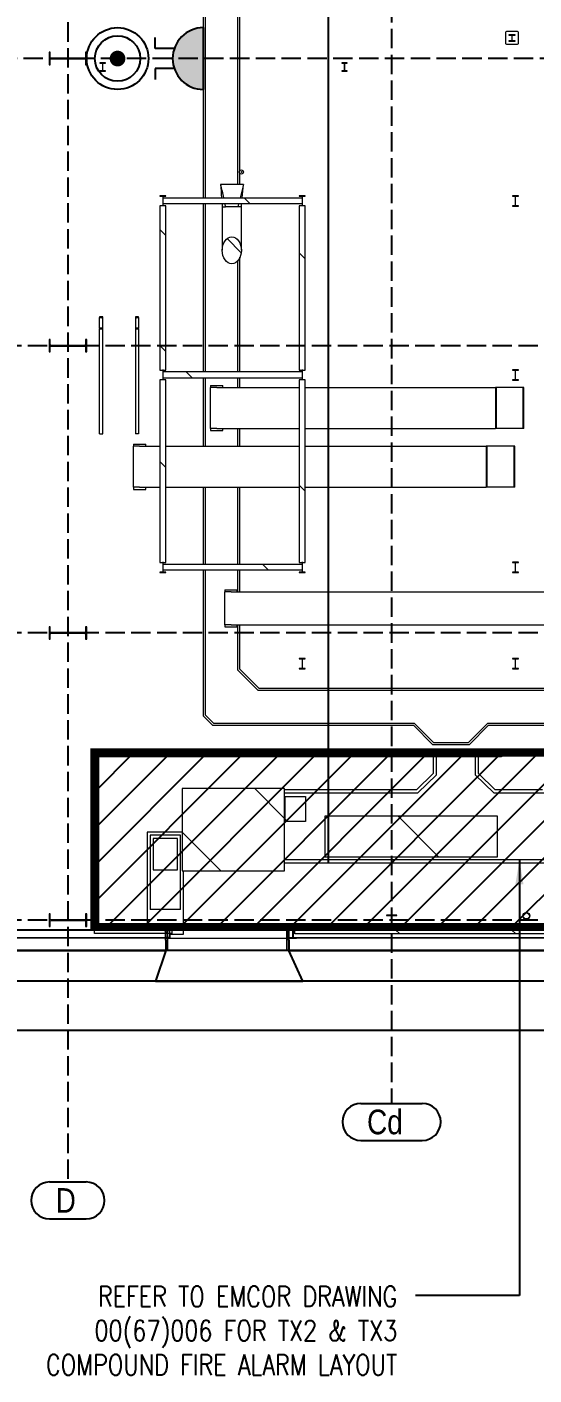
# Model space of a CAD drawing. Header units: millimetres. Extents: x 91119 to 792617, y 23924 to 150567.
# Drawn here: x 656303 to 668678, y 23949 to 56806 of the extents above; entities that cross this region are included whole.
import ezdxf

# ---------------------------------------------------------------- set-up
doc = ezdxf.new("R2010")
doc.units = ezdxf.units.MM
doc.header["$LTSCALE"] = 100
for name, pattern in [('121217 IES and EMR$0$XKITLINE00', [0]), ('121217 IES and EMR$0$XKITLINE03', [6.299213, 4.724409, -1.574803]), ('DASHED', [19.05, 12.7, -6.35])]:
    doc.linetypes.add(name, pattern=pattern)
doc.layers.add('121217 IES and EMR$0$G3 Fab Prts-22 Door-Plan', color=7, linetype='Continuous', lineweight=5)
for name, color, linetype in [('121217 IES and EMR$0$grid', 8, 'Continuous'), ('121217 IES and EMR$0$layout', 8, 'Continuous'), ('121217 IES and EMR$0$Xref', 8, 'Continuous'), ('FA', 1, 'Continuous'), ('Fire Alarm', 1, 'Continuous'), ('Text', 7, 'Continuous')]:
    doc.layers.add(name, color=color, linetype=linetype)
doc.styles.add('121217 IES and EMR$0$CENTURY_GOTHIC', font='GOTHIC.TTF')
doc.styles.add('ROMANS', font='romans.shx', dxfattribs={"width": 0.8, "height": 2.5})
doc.styles.get("Standard").update_dxf_attribs({"font": '', "width": 0.9, "height": 2.5})
doc.styles.get('Standard').set_extended_font_data('@Arial Unicode MS')
doc.dimstyles.new('1-100', dxfattribs={"dimtxt": 250, "dimasz": 250, "dimexe": 10, "dimexo": 10, "dimgap": 10, "dimtad": 0, "dimtih": 1, "dimtoh": 1, "dimzin": 0, "dimdsep": 46, "dimtxsty": 'Standard', "dimcen": 0.09, "dimclrd": 256, "dimclre": 256, "dimclrt": 256, "dimadec": 0, "dimazin": 0, "dimtfac": 1, "dimtofl": 0, "dimtmove": 0, "dimatfit": 3, "dimfxl": 0, "dimtolj": 1, "dimtzin": 0, "dimarcsym": 0})

# ---------------------------------------------------------------- blocks, each defined once
blk = doc.blocks.new('121217 IES and EMR$0$Group-168-1')
at = {"layer": '121217 IES and EMR$0$G3 Fab Prts-22 Door-Plan', "color": 7, "linetype": 'Continuous', "lineweight": 5, "transparency": 33554687}
for p, q in [((-1500, 250.5), (-1500, -250.5)), ((1500, 250.5), (1500, -250.5))]:
    blk.add_line(p, q, dxfattribs=at)
blk = doc.blocks.new('121217 IES and EMR$0$Group-169-1')
at = {"layer": '121217 IES and EMR$0$G3 Fab Prts-22 Door-Plan', "color": 7, "linetype": 'Continuous', "lineweight": 5, "transparency": 33554687, "flags": 128}
for points in [[(-1500, 250.5), (-1458, 250.5), (-1458, -250.5), (-1500, -250.5)], [(1458, 250.5), (1500, 250.5), (1500, -250.5), (1458, -250.5)]]:
    blk.add_lwpolyline(points, close=True, dxfattribs=at)

msp = doc.modelspace()

# ---------------------------------------------------------------- hatches: boundary and pattern name
h = msp.add_hatch()
h.set_pattern_fill('ANSI31', color=256, scale=200, style=0)
h.set_pattern_definition([(45, (358412.2, 5332.6), (-449.0128, 449.0128), [])])
h.paths.add_polyline_path([(657952, 39120), (678600, 39120), (678600, 34870), (657952, 34870)])
at = {"layer": 'Fire Alarm'}
h = msp.add_hatch(color=256, dxfattribs=at)
edge = h.paths.add_edge_path()
edge.add_line((660611, 55284), (660611, 56789))
edge.add_arc((660611, 56036), 753, 450, 630)

# ---------------------------------------------------------------- linework, layer by layer
at = {"const_width": 200}
msp.add_lwpolyline([(657952, 39120), (678600, 39120), (678600, 34870), (657952, 34870)], close=True, dxfattribs=at)
at = {"layer": '121217 IES and EMR$0$grid', "linetype": '121217 IES and EMR$0$XKITLINE03'}
for p, q in [((665202, 144949), (665202, 30568)), ((657302, 121801), (657302, 28655)), ((768187, 56036), (614302, 56036)), ((790973, 49036), (614302, 49036)), ((790973, 42036), (614302, 42036)), ((790973, 35036), (614302, 35036))]:
    msp.add_line(p, q, dxfattribs=at)
at = {"layer": '121217 IES and EMR$0$grid', "linetype": '121217 IES and EMR$0$XKITLINE00'}
for p, q in [((664452, 30568), (665951, 30568)), ((664452, 29668), (665951, 29668)), ((656854, 28655), (657749, 28655)), ((656854, 27755), (657749, 27755))]:
    msp.add_line(p, q, dxfattribs=at)
for centre, start, end in [((664452, 30118), 90, 270), ((665951, 30118), 270, 90), ((656854, 28205), 90, 270), ((657749, 28205), 270, 90)]:
    msp.add_arc(centre, 450, start, end, dxfattribs=at)
at = {"layer": '121217 IES and EMR$0$layout', "linetype": 'Continuous', "lineweight": 5, "transparency": 33554687}
for p, q in [((617162, 34615), (659690, 34615)), ((659690, 34800), (659732, 34800)), ((659732, 34800), (659732, 34299)), ((662690, 34800), (662648, 34800)), ((662648, 34800), (662648, 34299)), ((662690, 34615), (673830, 34615)), ((659690, 34299), (659732, 34299)), ((662690, 34299), (662648, 34299))]:
    msp.add_line(p, q, dxfattribs=at)
at = {"layer": '121217 IES and EMR$0$layout', "transparency": 33554687}
for p, q in [((617347, 34800), (659690, 34800)), ((662690, 34800), (673830, 34800)), ((786669, 34299), (616846, 34299)), ((616846, 34299), (659690, 34299)), ((662690, 34299), (673830, 34299)), ((787419, 33549), (616096, 33549)), ((697392, 33549), (616096, 33549)), ((788619, 32349), (614896, 32349))]:
    msp.add_line(p, q, dxfattribs=at)
at = {"layer": '121217 IES and EMR$0$layout'}
for p, q in [((659690, 34550), (659690, 34800)), ((659690, 34800), (659690, 34800)), ((659690, 34800), (659690, 34800)), ((659690, 34550), (659690, 34299)), ((662690, 34550), (662690, 34800)), ((662690, 34800), (662690, 34800)), ((662690, 34800), (662690, 34800)), ((662690, 34550), (662690, 34299)), ((786669, 34299), (616846, 34299)), ((659689, 34299), (659439, 33549)), ((662690, 34299), (659689, 34299)), ((659690, 34299), (659690, 34299)), ((659690, 34299), (659690, 34299)), ((663038, 33549), (662690, 34299)), ((662690, 34299), (662690, 34299)), ((662690, 34299), (662690, 34299)), ((659439, 33549), (663038, 33549))]:
    msp.add_line(p, q, dxfattribs=at)
at = {"layer": '121217 IES and EMR$0$Xref', "linetype": 'Continuous', "lineweight": 20}
for p, q in [((660602, 58599), (660602, 52639)), ((660652, 58599), (660652, 52639)), ((661452, 52963), (661452, 58599)), ((661502, 53307), (661502, 58599)), ((667984, 56675), (667984, 56405)), ((668274, 56695), (668004, 56695)), ((668062, 56618), (668062, 56609)), ((668215, 56618), (668062, 56618)), ((668062, 56609), (668128, 56609)), ((668136, 56601), (668136, 56478)), ((668142, 56478), (668142, 56601)), ((668150, 56609), (668215, 56609)), ((668215, 56609), (668215, 56618)), ((668294, 56405), (668294, 56675)), ((668004, 56385), (668274, 56385)), ((668062, 56470), (668062, 56461)), ((668128, 56470), (668062, 56470)), ((668062, 56461), (668215, 56461)), ((668215, 56470), (668150, 56470)), ((668215, 56461), (668215, 56470)), ((658085, 55932), (658085, 55924)), ((658218, 55932), (658085, 55932)), ((658085, 55924), (658141, 55924)), ((658149, 55916), (658149, 55744)), ((658155, 55744), (658155, 55916)), ((658162, 55924), (658218, 55924)), ((658218, 55924), (658218, 55932)), ((663985, 55932), (663985, 55924)), ((664118, 55932), (663985, 55932)), ((663985, 55924), (664041, 55924)), ((664049, 55916), (664049, 55744)), ((664055, 55744), (664055, 55916)), ((664062, 55924), (664118, 55924)), ((664118, 55924), (664118, 55932)), ((658085, 55736), (658085, 55728)), ((658141, 55736), (658085, 55736)), ((658085, 55728), (658218, 55728)), ((658218, 55736), (658162, 55736)), ((658218, 55728), (658218, 55736)), ((663985, 55736), (663985, 55728)), ((664041, 55736), (663985, 55736)), ((663985, 55728), (664118, 55728)), ((664118, 55736), (664062, 55736)), ((664118, 55728), (664118, 55736)), ((661502, 52963), (661502, 53236)), ((661589, 52963), (661027, 52963)), ((661589, 52963), (661504, 52639)), ((659549, 52692), (659549, 52683)), ((659695, 52692), (659549, 52692)), ((659549, 52683), (659611, 52683)), ((659619, 52676), (659619, 52457)), ((659625, 52639), (659625, 52676)), ((659625, 52639), (663019, 52639)), ((659632, 52683), (659695, 52683)), ((659695, 52683), (659695, 52692)), ((662949, 52692), (662949, 52683)), ((663095, 52692), (662949, 52692)), ((662949, 52683), (663011, 52683)), ((663019, 52676), (663019, 52639)), ((663025, 52457), (663025, 52676)), ((663032, 52683), (663095, 52683)), ((663095, 52683), (663095, 52692)), ((668149, 52692), (668149, 52683)), ((668295, 52692), (668149, 52692)), ((668149, 52683), (668211, 52683)), ((668219, 52676), (668219, 52457)), ((668225, 52457), (668225, 52676)), ((668232, 52683), (668295, 52683)), ((668295, 52683), (668295, 52692)), ((659549, 52449), (659549, 48443)), ((659611, 52449), (659549, 52449)), ((659625, 52457), (659625, 52493)), ((663019, 52493), (659625, 52493)), ((659695, 52449), (659632, 52449)), ((659695, 48443), (659695, 52449)), ((660602, 52493), (660602, 48399)), ((660652, 52493), (660652, 48399)), ((661069, 52418), (661148, 52418)), ((661069, 52418), (661069, 51884)), ((661446, 52418), (661148, 52418)), ((661466, 52493), (661446, 52418)), ((661535, 52418), (661446, 52418)), ((661535, 51884), (661535, 52418)), ((662949, 52449), (662949, 48443)), ((663011, 52449), (662949, 52449)), ((663019, 52493), (663019, 52457)), ((663095, 52449), (663032, 52449)), ((663095, 48443), (663095, 52449)), ((668149, 52449), (668149, 52441)), ((668211, 52449), (668149, 52449)), ((668149, 52441), (668295, 52441)), ((668295, 52449), (668232, 52449)), ((668295, 52441), (668295, 52449)), ((661069, 51884), (661069, 51601)), ((661069, 51601), (661069, 51362)), ((661535, 51601), (661535, 51884)), ((661535, 51362), (661535, 51601)), ((661452, 48399), (661452, 51110)), ((661502, 48399), (661502, 51193)), ((658077, 49740), (658077, 49723)), ((658152, 49740), (658077, 49740)), ((658077, 49465), (658077, 49723)), ((658077, 49723), (658134, 49723)), ((658146, 49703), (658146, 49484)), ((658152, 49448), (658152, 49740)), ((659027, 49740), (658952, 49740)), ((658952, 49740), (658952, 49448)), ((658958, 49484), (658958, 49703)), ((658970, 49723), (659027, 49723)), ((659027, 49723), (659027, 49740)), ((659027, 49723), (659027, 49465)), ((658134, 49465), (658077, 49465)), ((658077, 49465), (658077, 49448)), ((658077, 46888), (658077, 49448)), ((658077, 49448), (658152, 49448)), ((658152, 46888), (658152, 49448)), ((658952, 49448), (658952, 46888)), ((658952, 49448), (659027, 49448)), ((659027, 49465), (658970, 49465)), ((659027, 49448), (659027, 49465)), ((659027, 49448), (659027, 46888)), ((659549, 48443), (659611, 48443)), ((659619, 48436), (659619, 48217)), ((659625, 48399), (659625, 48436)), ((663019, 48399), (659625, 48399)), ((659632, 48443), (659695, 48443)), ((662949, 48443), (663011, 48443)), ((663019, 48436), (663019, 48399)), ((663025, 48217), (663025, 48436)), ((663032, 48443), (663095, 48443)), ((668295, 48452), (668149, 48452)), ((668149, 48452), (668149, 48443)), ((668149, 48443), (668211, 48443)), ((668219, 48436), (668219, 48217)), ((668225, 48217), (668225, 48436)), ((668232, 48443), (668295, 48443)), ((668295, 48443), (668295, 48452)), ((659611, 48209), (659549, 48209)), ((659549, 48209), (659549, 43753)), ((659625, 48253), (663019, 48253)), ((659625, 48217), (659625, 48253)), ((659695, 48209), (659632, 48209)), ((659695, 43753), (659695, 48209)), ((660602, 48253), (660602, 46586)), ((660652, 48253), (660652, 46586)), ((660935, 48019), (660776, 48019)), ((660776, 48019), (660776, 47019)), ((660785, 48069), (660785, 48019)), ((660785, 48069), (661085, 48069)), ((660935, 48019), (662429, 48019)), ((661085, 48019), (661085, 48069)), ((661452, 48019), (661452, 48253)), ((661502, 48019), (661502, 48253)), ((662429, 48019), (662949, 48019)), ((662949, 48209), (662949, 43753)), ((663011, 48209), (662949, 48209)), ((663019, 48253), (663019, 48217)), ((663095, 48209), (663032, 48209)), ((663095, 43753), (663095, 48209)), ((663095, 48019), (667734, 48019)), ((667752, 48019), (667734, 48019)), ((667734, 48019), (667734, 47019)), ((668013, 48019), (667752, 48019)), ((667752, 48019), (667752, 47019)), ((668415, 48019), (668013, 48019)), ((668149, 48209), (668149, 48201)), ((668211, 48209), (668149, 48209)), ((668149, 48201), (668295, 48201)), ((668295, 48209), (668232, 48209)), ((668295, 48201), (668295, 48209)), ((668432, 48019), (668415, 48019)), ((668415, 47019), (668415, 48019)), ((668432, 47019), (668432, 48019)), ((660935, 47019), (660776, 47019)), ((660785, 47019), (660785, 46969)), ((660935, 47019), (662429, 47019)), ((661085, 46969), (661085, 47019)), ((661452, 46586), (661452, 47019)), ((661502, 46586), (661502, 47019)), ((662429, 47019), (662949, 47019)), ((663095, 47019), (667734, 47019)), ((667752, 47019), (667734, 47019)), ((668013, 47019), (667752, 47019)), ((668415, 47019), (668013, 47019)), ((668432, 47019), (668415, 47019)), ((658077, 46888), (658152, 46888)), ((659027, 46888), (658952, 46888)), ((660785, 46969), (661085, 46969)), ((659052, 46586), (658894, 46586)), ((658894, 46586), (658894, 45586)), ((658902, 46636), (658902, 46586)), ((658902, 46636), (659202, 46636)), ((659052, 46586), (659549, 46586)), ((659202, 46586), (659202, 46636)), ((659695, 46586), (662296, 46586)), ((662296, 46586), (662949, 46586)), ((663095, 46586), (667509, 46586)), ((667527, 46586), (667509, 46586)), ((667881, 46586), (667509, 46586)), ((667509, 46586), (667509, 45586)), ((667527, 46586), (667527, 45586)), ((668194, 46586), (667881, 46586)), ((668211, 46586), (668194, 46586)), ((668194, 45586), (668194, 46586)), ((668211, 45586), (668211, 46586)), ((659052, 45586), (658894, 45586)), ((658902, 45586), (658902, 45536)), ((658902, 45536), (659202, 45536)), ((659052, 45586), (659549, 45586)), ((659202, 45536), (659202, 45586)), ((659695, 45586), (662296, 45586)), ((660602, 45586), (660602, 43709)), ((660652, 45586), (660652, 43709)), ((661452, 43709), (661452, 45586)), ((661502, 43709), (661502, 45586)), ((662296, 45586), (662949, 45586)), ((663095, 45586), (667509, 45586)), ((667527, 45586), (667509, 45586)), ((667881, 45586), (667527, 45586)), ((668194, 45586), (667881, 45586)), ((668211, 45586), (668194, 45586)), ((659549, 43753), (659611, 43753)), ((659619, 43746), (659619, 43527)), ((659625, 43709), (659625, 43746)), ((659625, 43709), (663019, 43709)), ((659632, 43753), (659695, 43753)), ((662949, 43753), (663011, 43753)), ((663019, 43746), (663019, 43709)), ((663025, 43527), (663025, 43746)), ((663032, 43753), (663095, 43753)), ((668295, 43762), (668149, 43762)), ((668149, 43762), (668149, 43753)), ((668149, 43753), (668211, 43753)), ((668219, 43746), (668219, 43527)), ((668225, 43527), (668225, 43746)), ((668232, 43753), (668295, 43753)), ((668295, 43753), (668295, 43762)), ((659611, 43519), (659549, 43519)), ((659549, 43519), (659549, 43511)), ((659549, 43511), (659695, 43511)), ((663019, 43563), (659625, 43563)), ((659625, 43527), (659625, 43563)), ((659695, 43519), (659632, 43519)), ((659695, 43511), (659695, 43519)), ((660602, 43563), (660602, 40019)), ((660652, 43563), (660652, 40040)), ((661452, 43037), (661452, 43563)), ((661502, 43037), (661502, 43563)), ((662949, 43519), (662949, 43511)), ((663011, 43519), (662949, 43519)), ((662949, 43511), (663095, 43511)), ((663019, 43563), (663019, 43527)), ((663095, 43519), (663032, 43519)), ((663095, 43511), (663095, 43519)), ((668149, 43519), (668149, 43511)), ((668211, 43519), (668149, 43519)), ((668149, 43511), (668295, 43511)), ((668295, 43519), (668232, 43519)), ((668295, 43511), (668295, 43519)), ((661135, 43087), (661135, 43037)), ((661135, 43087), (661435, 43087)), ((661435, 43037), (661435, 43087)), ((661285, 43037), (661126, 43037)), ((661126, 43037), (661126, 42237)), ((661285, 43037), (677787, 43037)), ((661285, 42237), (661126, 42237)), ((661135, 42237), (661135, 42187)), ((661135, 42187), (661435, 42187)), ((661285, 42237), (677787, 42237)), ((661435, 42187), (661435, 42237)), ((661452, 41133), (661452, 42237)), ((661502, 41154), (661502, 42237)), ((662949, 41412), (662949, 41403)), ((663095, 41412), (662949, 41412)), ((662949, 41403), (663011, 41403)), ((663032, 41403), (663095, 41403)), ((663095, 41403), (663095, 41412)), ((668149, 41412), (668149, 41403)), ((668295, 41412), (668149, 41412)), ((668149, 41403), (668211, 41403)), ((668232, 41403), (668295, 41403)), ((668295, 41403), (668295, 41412)), ((661948, 40636), (661452, 41133)), ((661969, 40686), (661502, 41154)), ((662949, 41169), (662949, 41161)), ((663011, 41169), (662949, 41169)), ((662949, 41161), (663095, 41161)), ((663019, 41396), (663019, 41177)), ((663025, 41177), (663025, 41396)), ((663095, 41169), (663032, 41169)), ((663095, 41161), (663095, 41169)), ((668149, 41169), (668149, 41161)), ((668211, 41169), (668149, 41169)), ((668149, 41161), (668295, 41161)), ((668219, 41396), (668219, 41177)), ((668225, 41177), (668225, 41396)), ((668295, 41169), (668232, 41169)), ((668295, 41161), (668295, 41169)), ((679007, 40636), (661948, 40636)), ((678981, 40686), (661969, 40686)), ((660602, 40019), (660835, 39786)), ((660652, 40040), (660855, 39836)), ((660835, 39786), (665734, 39786)), ((660855, 39836), (665755, 39836)), ((665734, 39786), (666201, 39320)), ((665755, 39836), (666222, 39370)), ((667081, 39370), (667548, 39836)), ((667102, 39320), (667569, 39786)), ((667548, 39836), (668950, 39836)), ((667569, 39786), (668929, 39786)), ((657952, 39120), (667882, 39120)), ((657952, 34709), (657952, 39120)), ((666201, 39320), (667102, 39320)), ((666222, 39370), (667081, 39370)), ((667882, 39120), (667882, 39020)), ((667882, 39020), (658052, 39020)), ((658052, 39020), (658052, 34809)), ((666218, 39020), (666218, 38609)), ((666293, 38577), (666293, 39020)), ((667243, 39020), (667243, 38576)), ((667318, 38608), (667318, 39020)), ((666218, 38609), (665810, 38216)), ((665840, 38141), (666293, 38577)), ((667243, 38576), (667695, 38141)), ((667725, 38216), (667318, 38608)), ((662589, 38241), (660094, 38241)), ((660094, 38241), (660094, 36241)), ((662589, 36241), (662589, 38241)), ((665810, 38216), (662589, 38216)), ((662589, 38141), (665840, 38141)), ((667695, 38141), (668917, 38141)), ((668887, 38216), (667725, 38216)), ((662603, 37444), (662603, 38054)), ((662603, 38054), (663103, 38054)), ((663103, 38054), (663103, 37444)), ((663577, 37575), (667780, 37575)), ((663577, 36575), (663577, 37575)), ((667780, 37575), (667780, 36575)), ((659237, 37180), (659237, 34808)), ((660094, 37180), (659237, 37180)), ((663103, 37444), (662603, 37444)), ((660052, 37105), (659312, 37105)), ((659312, 37105), (659312, 35296)), ((659384, 37030), (659384, 36259)), ((659977, 37030), (659384, 37030)), ((659977, 36259), (659977, 37030)), ((660052, 35296), (660052, 37105)), ((674053, 36510), (662589, 36510)), ((667780, 36575), (663577, 36575)), ((659384, 36259), (659977, 36259)), ((660094, 36241), (662589, 36241)), ((660127, 34697), (660127, 36241)), ((662589, 36435), (674053, 36435)), ((660052, 35296), (659312, 35296)), ((659702, 34596), (617162, 34596)), ((617362, 34796), (657952, 34796)), ((659842, 34707), (657952, 34709)), ((658052, 34809), (659842, 34807)), ((659792, 34707), (659792, 34596)), ((659792, 34697), (660127, 34697)), ((659792, 34596), (659792, 34596)), ((659792, 34596), (662792, 34596)), ((659842, 34807), (659842, 34707)), ((662842, 34706), (662842, 34806)), ((662842, 34806), (673844, 34799)), ((673844, 34699), (662842, 34706)), ((673842, 34596), (662882, 34596))]:
    msp.add_line(p, q, dxfattribs=at)
at = {"layer": '121217 IES and EMR$0$Xref', "linetype": 'Continuous', "lineweight": 15}
for p, q in [((656843, 56189), (656843, 55884)), ((656870, 56189), (656843, 56189)), ((656870, 56064), (656870, 56189)), ((657733, 56189), (657733, 56064)), ((657761, 56189), (657733, 56189)), ((657761, 55884), (657761, 56189)), ((656843, 55884), (656870, 55884)), ((656870, 55884), (656870, 56009)), ((657714, 56045), (656890, 56045)), ((656890, 56028), (657714, 56028)), ((657733, 56009), (657733, 55884)), ((657733, 55884), (657761, 55884)), ((656843, 49189), (656843, 48884)), ((656870, 49189), (656843, 49189)), ((656870, 49064), (656870, 49189)), ((656870, 48884), (656870, 49009)), ((657714, 49045), (656890, 49045)), ((656890, 49028), (657714, 49028)), ((657733, 49189), (657733, 49064)), ((657761, 49189), (657733, 49189)), ((657733, 49009), (657733, 48884)), ((657761, 48884), (657761, 49189)), ((656843, 48884), (656870, 48884)), ((657733, 48884), (657761, 48884)), ((656843, 42189), (656843, 41884)), ((656870, 42189), (656843, 42189)), ((656870, 42064), (656870, 42189)), ((657733, 42189), (657733, 42064)), ((657761, 42189), (657733, 42189)), ((657761, 41884), (657761, 42189)), ((656843, 41884), (656870, 41884)), ((656870, 41884), (656870, 42009)), ((657714, 42045), (656890, 42045)), ((656890, 42028), (657714, 42028)), ((657733, 42009), (657733, 41884)), ((657733, 41884), (657761, 41884)), ((656843, 35189), (656843, 34884)), ((656870, 35189), (656843, 35189)), ((656870, 35064), (656870, 35189)), ((657733, 35189), (657733, 35064)), ((657761, 35189), (657733, 35189)), ((657761, 34884), (657761, 35189)), ((665073, 35161), (665073, 35149)), ((665331, 35161), (665073, 35161)), ((665331, 35149), (665331, 35161)), ((656843, 34884), (656870, 34884)), ((656870, 34884), (656870, 35009)), ((657714, 35045), (656890, 35045)), ((656890, 35028), (657714, 35028)), ((657733, 35009), (657733, 34884)), ((657733, 34884), (657761, 34884)), ((665073, 35149), (665183, 35149)), ((665073, 34924), (665073, 34912)), ((665183, 34924), (665073, 34924)), ((665073, 34912), (665331, 34912)), ((665196, 35137), (665196, 34936)), ((665208, 34936), (665208, 35137)), ((665220, 35149), (665331, 35149)), ((665331, 34924), (665220, 34924)), ((665331, 34912), (665331, 34924)), ((659702, 34796), (659702, 34782)), ((659792, 34796), (659702, 34796)), ((659702, 34782), (659773, 34782)), ((659702, 34610), (659702, 34596)), ((659773, 34610), (659702, 34610)), ((659702, 34596), (659792, 34596)), ((659785, 34770), (659785, 34622)), ((659792, 34596), (659792, 34796)), ((662792, 34796), (662882, 34796)), ((662792, 34596), (662792, 34796)), ((662792, 34596), (662882, 34596)), ((662799, 34770), (662799, 34622)), ((662882, 34782), (662811, 34782)), ((662811, 34610), (662882, 34610)), ((662882, 34796), (662882, 34782)), ((662882, 34610), (662882, 34596))]:
    msp.add_line(p, q, dxfattribs=at)
at = {"layer": '121217 IES and EMR$0$Xref', "linetype": 'Continuous', "lineweight": 0}
for p, q in [((657566, 56045), (657549, 56028)), ((664049, 55854), (664055, 55848)), ((661606, 52639), (661753, 52493)), ((659549, 51869), (659695, 51723)), ((661185, 51647), (661531, 51301)), ((662949, 51297), (663095, 51151)), ((658952, 49637), (658958, 49631)), ((659549, 49040), (659695, 48894)), ((660190, 48399), (660336, 48253)), ((662949, 48469), (662974, 48443)), ((663018, 48399), (663025, 48393)), ((667752, 47846), (667734, 47828)), ((668432, 47112), (668415, 47095)), ((659549, 46212), (659695, 46066)), ((668194, 46052), (668211, 46035)), ((662949, 45640), (663095, 45494)), ((662051, 43709), (662197, 43563)), ((657761, 42098), (657733, 42070)), ((657708, 42045), (657691, 42028)), ((658156, 39120), (658256, 39020)), ((660984, 39120), (661084, 39020)), ((663813, 39120), (663913, 39020)), ((666641, 39120), (666741, 39020)), ((661862, 38241), (662589, 37515)), ((662603, 37500), (662660, 37444)), ((665357, 37575), (666357, 36575)), ((660094, 37181), (661034, 36241)), ((657952, 36495), (658052, 36395)), ((659639, 34808), (659739, 34708)), ((665300, 34804), (665400, 34704)), ((668130, 34802), (668230, 34702))]:
    msp.add_line(p, q, dxfattribs=at)
at = {"layer": '121217 IES and EMR$0$Xref', "linetype": 'Continuous', "lineweight": 20}
for centre, radius in [((661537, 53271), 50), ((661537, 53271), 8.5), ((668489, 35140), 84), ((668489, 35140), 75)]:
    msp.add_circle(centre, radius, dxfattribs=at)
for centre, radius, start, end in [((668004, 56675), 20, 90, 180), ((668128, 56601), 7.6, 0, 90), ((668150, 56601), 7.6, 90, 180), ((668274, 56675), 20, 0, 90), ((668004, 56405), 20, 180, 270), ((668128, 56478), 7.6, 270, 0), ((668150, 56478), 7.6, 180, 270), ((668274, 56405), 20, 270, 0), ((658141, 55916), 7.6, 0, 90), ((658162, 55916), 7.6, 90, 180), ((664041, 55916), 7.6, 0, 90), ((664062, 55916), 7.6, 90, 180), ((658141, 55744), 7.6, 270, 0), ((658162, 55744), 7.6, 180, 270), ((664041, 55744), 7.6, 270, 0), ((664062, 55744), 7.6, 180, 270), ((659611, 52676), 7.6, 0, 90), ((659632, 52676), 7.6, 90, 180), ((663011, 52676), 7.6, 0, 90), ((663032, 52676), 7.6, 90, 180), ((668211, 52676), 7.6, 0, 90), ((668232, 52676), 7.6, 90, 180), ((659611, 52457), 7.6, 270, 0), ((659632, 52457), 7.6, 180, 270), ((663011, 52457), 7.6, 270, 0), ((663032, 52457), 7.6, 180, 270), ((668211, 52457), 7.6, 270, 0), ((668232, 52457), 7.6, 180, 270), ((659611, 48436), 7.6, 0, 90), ((659632, 48436), 7.6, 90, 180), ((663011, 48436), 7.6, 0, 90), ((663032, 48436), 7.6, 90, 180), ((668211, 48436), 7.6, 0, 90), ((668232, 48436), 7.6, 90, 180), ((659611, 48217), 7.6, 270, 0), ((659632, 48217), 7.6, 180, 270), ((663011, 48217), 7.6, 270, 0), ((663032, 48217), 7.6, 180, 270), ((668211, 48217), 7.6, 270, 0), ((668232, 48217), 7.6, 180, 270), ((659611, 43746), 7.6, 0, 90), ((659632, 43746), 7.6, 90, 180), ((663011, 43746), 7.6, 0, 90), ((663032, 43746), 7.6, 90, 180), ((668211, 43746), 7.6, 0, 90), ((668232, 43746), 7.6, 90, 180), ((659611, 43527), 7.6, 270, 0), ((659632, 43527), 7.6, 180, 270), ((663011, 43527), 7.6, 270, 0), ((663032, 43527), 7.6, 180, 270), ((668211, 43527), 7.6, 270, 0), ((668232, 43527), 7.6, 180, 270), ((663011, 41396), 7.6, 0, 90), ((663032, 41396), 7.6, 90, 180), ((668211, 41396), 7.6, 0, 90), ((668232, 41396), 7.6, 90, 180), ((663011, 41177), 7.6, 270, 0), ((663032, 41177), 7.6, 180, 270), ((668211, 41177), 7.6, 270, 0), ((668232, 41177), 7.6, 180, 270)]:
    msp.add_arc(centre, radius, start, end, dxfattribs=at)
at = {"layer": '121217 IES and EMR$0$Xref', "linetype": 'Continuous', "lineweight": 15}
for centre, radius, start, end in [((656890, 56064), 19.1, 180, 270), ((656890, 56009), 19.1, 90, 180), ((657714, 56064), 19.1, 270, 0), ((657714, 56009), 19.1, 0, 90), ((656890, 49064), 19.1, 180, 270), ((656890, 49009), 19.1, 90, 180), ((657714, 49064), 19.1, 270, 0), ((657714, 49009), 19.1, 0, 90), ((656890, 42064), 19.1, 180, 270), ((657714, 42064), 19.1, 270, 0), ((656890, 42009), 19.1, 90, 180), ((657714, 42009), 19.1, 0, 90), ((656890, 35064), 19.1, 180, 270), ((656890, 35009), 19.1, 90, 180), ((657714, 35064), 19.1, 270, 0), ((657714, 35009), 19.1, 0, 90), ((665183, 35137), 12.7, 0, 90), ((665183, 34936), 12.7, 270, 0), ((665220, 35137), 12.7, 90, 180), ((665220, 34936), 12.7, 180, 270), ((659773, 34770), 12, 0, 90), ((659773, 34622), 12, 270, 0), ((662811, 34770), 12, 90, 180), ((662811, 34622), 12, 180, 270)]:
    msp.add_arc(centre, radius, start, end, dxfattribs=at)
at = {"layer": '121217 IES and EMR$0$Xref', "linetype": 'Continuous', "lineweight": 20}
msp.add_ellipse((661302, 51362), major_axis=(0, -330), ratio=0.707107, dxfattribs=at)
for centre, major_axis, start_param, end_param in [((658134, 49703), (0, 19.5), 4.712389, 6.283185), ((658970, 49703), (0, -19.5), 3.141593, 4.712389), ((658134, 49484), (0, 19.5), 3.141593, 4.712389), ((658970, 49484), (0, -19.5), 4.712389, 6.283185)]:
    msp.add_ellipse(centre, major_axis=major_axis, ratio=0.615661, start_param=start_param, end_param=end_param, dxfattribs=at)
for points in [[(661027, 52963), (661051, 52855), (661075, 52747), (661099, 52639)], [(661027, 52963), (661035, 52855), (661043, 52747), (661052, 52639)], [(661557, 52639), (661567, 52747), (661578, 52855), (661589, 52963)], [(661063, 52493), (661065, 52468), (661067, 52443), (661069, 52418)], [(661132, 52493), (661137, 52468), (661143, 52443), (661148, 52418)], [(661535, 52418), (661537, 52443), (661540, 52468), (661542, 52493)]]:
    msp.add_open_spline(points, degree=3, dxfattribs=at)
at = {"layer": 'FA', "linetype": 'DASHED', "ltscale": 0.5, "const_width": 50}
msp.add_lwpolyline([(670071, 142013), (670071, 141584, -0.414214), (669871, 141384), (663858, 141384, 0.414214), (663658, 141184), (663658, 36437)], format="xyb", dxfattribs=at)
at = {"layer": 'Fire Alarm'}
for p, q in [((659429, 56282), (659429, 56549)), ((660611, 55284), (660611, 56789)), ((659899, 56282), (659429, 56282)), ((659899, 55791), (659429, 55791)), ((659429, 55791), (659429, 55524))]:
    msp.add_line(p, q, dxfattribs=at)
at = {"layer": 'Fire Alarm', "const_width": 192}
msp.add_lwpolyline([(658418, 56036, 1), (658610, 56036, 1)], format="xyb", close=True, dxfattribs=at)
at = {"layer": 'Fire Alarm'}
for radius in [753, 553]:
    msp.add_circle((658514, 56036), radius, dxfattribs=at)
msp.add_arc((660611, 56036), 753, 90, 270, dxfattribs=at)

# ---------------------------------------------------------------- block references
at = {"layer": '121217 IES and EMR$0$layout', "transparency": 33554687, "rotation": 4.439622960507399e-05}
for name in ['121217 IES and EMR$0$Group-168-1', '121217 IES and EMR$0$Group-169-1']:
    msp.add_blockref(name, (661190, 34550), dxfattribs=at)

# ---------------------------------------------------------------- texts
at = {"layer": '121217 IES and EMR$0$grid', "style": '121217 IES and EMR$0$CENTURY_GOTHIC', "width": 0.85}
for s, p in [('Cd', (664602, 29818)), ('D', (657004, 27905))]:
    msp.add_text(s, height=600, dxfattribs=at).set_placement(p)
at = {"layer": 'Text', "insert": (665339, 26116), "char_height": 500, "width": 11061.98, "attachment_point": 3, "style": 'ROMANS'}
msp.add_mtext('REFER TO EMCOR DRAWING 00(67)006 FOR TX2 & TX3 COMPOUND FIRE ALARM LAYOUT', dxfattribs=at)

# ---------------------------------------------------------------- leaders
at = {"layer": 'Text'}
msp.add_leader([(668321, 36510), (668321, 25890), (665788, 25890)], dimstyle='1-100', override={"dimasz": 600}, dxfattribs=at)

doc.saveas('drawing.dxf')
